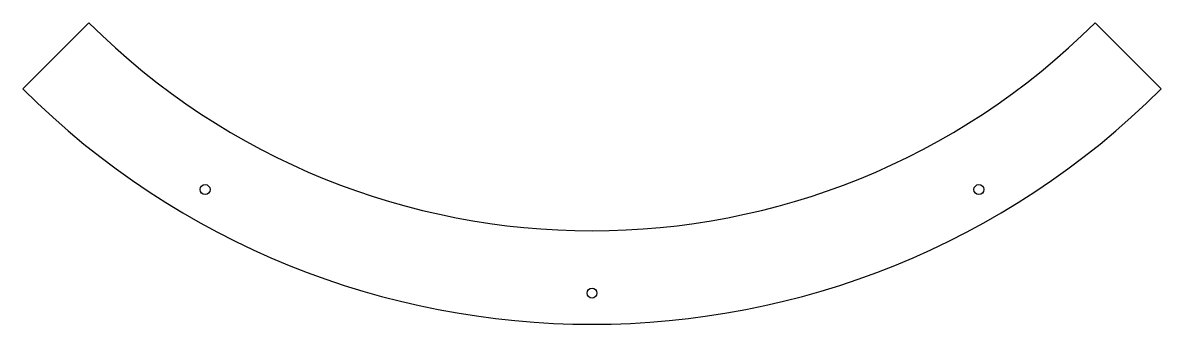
# Model space of a CAD drawing. Header units: inches. Extents: x 241 to 723, y -422 to 85.
# Drawn here: x 266.8 to 722.9, y -35.7 to 85.2 of the extents above; entities outside this region: 4.
import ezdxf

# ---------------------------------------------------------------- set-up
doc = ezdxf.new("R2010")
doc.units = ezdxf.units.IN
doc.header["$MEASUREMENT"] = 0

msp = doc.modelspace()

# ---------------------------------------------------------------- linework, layer by layer
for p, q in [((293.34, 85.24), (266.83, 58.73)), ((696.39, 85.24), (722.91, 58.73)), ((267.19, -301.26), (240.67, -327.77)), ((670.24, -301.26), (696.75, -327.77))]:
    msp.add_line(p, q)
for centre in [(339.87, 18.3), (649.87, 18.3), (494.87, -23.23)]:
    msp.add_circle(centre, 2)
for centre, radius in [((494.87, 286.77), 285), ((494.87, 286.77), 322.5), ((468.71, -99.73), 285), ((468.71, -99.73), 322.5)]:
    msp.add_arc(centre, radius, 225, 315)

doc.saveas('drawing.dxf')
